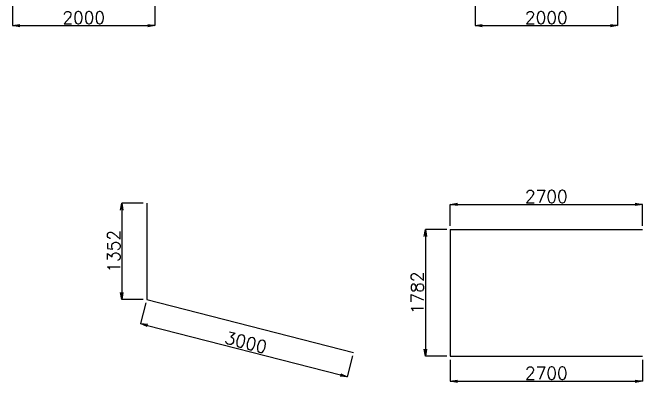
# Model space of a CAD drawing. Header units: millimetres. Extents: x -19525 to 20025, y -14225 to 14225.
# Drawn here: x 250 to 9100, y -1161 to 4033 of the extents above; entities that cross this region are included whole.
import ezdxf

# ---------------------------------------------------------------- set-up
doc = ezdxf.new("R2010")
doc.units = ezdxf.units.MM
doc.header["$PDMODE"] = 35
for name, color, linetype in [('DIM-01', 2, 'Continuous'), ('TEKKIN-01', 3, 'Continuous'), ('TEKKIN-02', 4, 'Continuous')]:
    doc.layers.add(name, color=color, linetype=linetype)
doc.styles.get("Standard").update_dxf_attribs({"font": 'txt.shx', "bigfont": 'bigfont.shx'})
doc.dimstyles.get("Standard").update_dxf_attribs({"dimscale": 50, "dimtxt": 3.5, "dimasz": 2, "dimexe": 0, "dimexo": 1, "dimgap": 0.5, "dimtad": 1, "dimdec": 0, "dimzin": 0, "dimdsep": 46, "dimtxsty": 'Standard', "dimblk1": 'OPEN', "dimblk2": 'OPEN', "dimsah": 1, "dimcen": 0, "dimclrd": 2, "dimclre": 2, "dimclrt": 6, "dimaunit": 1, "dimadec": 0, "dimazin": 0, "dimtfac": 1, "dimtdec": 4, "dimtix": 1, "dimtofl": 0, "dimtmove": 2, "dimatfit": 3, "dimldrblk": 'OPEN', "dimfxl": 0, "dimtolj": 1, "dimtzin": 0, "dimarcsym": 0})

# ---------------------------------------------------------------- blocks, each defined once
blk = doc.blocks.new('_OPEN')
at = {"color": 0, "linetype": 'ByBlock'}
for p, q in [((-1, 0.167), (0, 0)), ((0, 0), (-1, -0.167)), ((0, 0), (-1, 0))]:
    blk.add_line(p, q, dxfattribs=at)
blk = doc.blocks.new('*D39')
at = {"color": 2, "linetype": 'ByBlock'}
for p, q in [((2084.5, 1356.4), (1784.5, 1356.4)), ((1784.5, 1256.4), (1784.5, 104)), ((2084.5, 4), (1784.5, 4))]:
    blk.add_line(p, q, dxfattribs=at)
at = {"layer": 'DEFPOINTS', "color": 0, "linetype": 'ByBlock'}
for p in [(2134.5, 1356.4), (1784.5, 4), (2134.5, 4)]:
    blk.add_point(p, dxfattribs=at)
at = {"color": 2, "linetype": 'ByBlock', "xscale": 100, "yscale": 100, "zscale": 100}
for p, rotation in [((1784.5, 1356.4), 90.00000000000006), ((1784.5, 4), 270.0000000000001)]:
    blk.add_blockref('_OPEN', p, dxfattribs=dict(at, rotation=rotation))
at = {"color": 6, "linetype": 'ByBlock', "insert": (1672, 680.2), "char_height": 175, "attachment_point": 5, "rotation": 90}
blk.add_mtext('\\A1;1352', dxfattribs=at)
blk = doc.blocks.new('*D40')
at = {"color": 2, "linetype": 'ByBlock'}
for p, q in [((2122.1, -44.4), (2047.6, -335)), ((2144.4, -359.9), (4856.7, -1055.3)), ((5028.1, -789.6), (4953.6, -1080.2))]:
    blk.add_line(p, q, dxfattribs=at)
at = {"layer": 'DEFPOINTS', "color": 0, "linetype": 'ByBlock'}
for p in [(2134.5, 4), (5040.5, -741.1), (4953.6, -1080.2)]:
    blk.add_point(p, dxfattribs=at)
at = {"color": 2, "linetype": 'ByBlock', "xscale": 100, "yscale": 100, "zscale": 100}
for p, rotation in [((2047.6, -335), 165.6186054089256), ((4953.6, -1080.2), 345.6186054089255)]:
    blk.add_blockref('_OPEN', p, dxfattribs=dict(at, rotation=rotation))
at = {"color": 6, "linetype": 'ByBlock', "insert": (3528.5, -598.6), "char_height": 175, "attachment_point": 5, "rotation": 345.61861}
blk.add_mtext('\\A1;3000', dxfattribs=at)
blk = doc.blocks.new('*D75')
at = {"layer": 'DEFPOINTS', "color": 0}
for p in [(250, 6350), (2250, 6350), (2250, 3850)]:
    blk.add_point(p, dxfattribs=at)
at = {"layer": 'DIM-01', "color": 2, "lineweight": -2}
for p, q in [((250, 6300), (250, 3850)), ((2250, 6300), (2250, 3850)), ((350, 3850), (2150, 3850))]:
    blk.add_line(p, q, dxfattribs=at)
at = {"layer": 'DIM-01', "color": 2, "lineweight": -2, "xscale": 100, "yscale": 100, "zscale": 100, "rotation": 180}
blk.add_blockref('_OPEN', (250, 3850), dxfattribs=at)
at = {"layer": 'DIM-01', "color": 2, "lineweight": -2, "xscale": 100, "yscale": 100, "zscale": 100}
blk.add_blockref('_OPEN', (2250, 3850), dxfattribs=at)
at = {"layer": 'DIM-01', "color": 6, "insert": (1250, 3962.5), "char_height": 175, "attachment_point": 5}
blk.add_mtext('\\A1;2000', dxfattribs=at)
blk = doc.blocks.new('*D105')
at = {"layer": 'DEFPOINTS', "color": 0}
for p in [(6750, 6350), (8750, 6350), (8750, 3850)]:
    blk.add_point(p, dxfattribs=at)
at = {"layer": 'DIM-01', "color": 2, "lineweight": -2}
for p, q in [((6750, 6300), (6750, 3850)), ((8750, 6300), (8750, 3850)), ((6850, 3850), (8650, 3850))]:
    blk.add_line(p, q, dxfattribs=at)
at = {"layer": 'DIM-01', "color": 2, "lineweight": -2, "xscale": 100, "yscale": 100, "zscale": 100, "rotation": 180}
blk.add_blockref('_OPEN', (6750, 3850), dxfattribs=at)
at = {"layer": 'DIM-01', "color": 2, "lineweight": -2, "xscale": 100, "yscale": 100, "zscale": 100}
blk.add_blockref('_OPEN', (8750, 3850), dxfattribs=at)
at = {"layer": 'DIM-01', "color": 6, "insert": (7750, 3962.5), "char_height": 175, "attachment_point": 5}
blk.add_mtext('\\A1;2000', dxfattribs=at)
blk = doc.blocks.new('*D137')
at = {"layer": 'DEFPOINTS', "color": 0}
for p in [(6400, 988.4), (6050, -794), (6400, -794)]:
    blk.add_point(p, dxfattribs=at)
at = {"layer": 'DIM-01', "color": 2, "lineweight": -2}
for p, q in [((6350, 988.4), (6050, 988.4)), ((6050, 888.4), (6050, -694)), ((6350, -794), (6050, -794))]:
    blk.add_line(p, q, dxfattribs=at)
at = {"layer": 'DIM-01', "color": 2, "lineweight": -2, "xscale": 100, "yscale": 100, "zscale": 100}
for p, rotation in [((6050, 988.4), 90), ((6050, -794), 270)]:
    blk.add_blockref('_OPEN', p, dxfattribs=dict(at, rotation=rotation))
at = {"layer": 'DIM-01', "color": 6, "insert": (5937.5, 97.2), "char_height": 175, "attachment_point": 5, "rotation": 90}
blk.add_mtext('\\A1;1782', dxfattribs=at)
blk = doc.blocks.new('*D139')
at = {"layer": 'DEFPOINTS', "color": 0}
for p in [(6400, -794), (9100, -794), (9100, -1144)]:
    blk.add_point(p, dxfattribs=at)
at = {"layer": 'DIM-01', "color": 2, "lineweight": -2}
for p, q in [((6400, -844), (6400, -1144)), ((9100, -844), (9100, -1144)), ((6500, -1144), (9000, -1144))]:
    blk.add_line(p, q, dxfattribs=at)
at = {"layer": 'DIM-01', "color": 2, "lineweight": -2, "xscale": 100, "yscale": 100, "zscale": 100, "rotation": 180}
blk.add_blockref('_OPEN', (6400, -1144), dxfattribs=at)
at = {"layer": 'DIM-01', "color": 2, "lineweight": -2, "xscale": 100, "yscale": 100, "zscale": 100}
blk.add_blockref('_OPEN', (9100, -1144), dxfattribs=at)
at = {"layer": 'DIM-01', "color": 6, "insert": (7750, -1031.5), "char_height": 175, "attachment_point": 5}
blk.add_mtext('\\A1;2700', dxfattribs=at)
blk = doc.blocks.new('*D141')
at = {"layer": 'DEFPOINTS', "color": 0}
for p in [(9100, 1338.4331), (6400, 988.4331), (9100, 988.4331)]:
    blk.add_point(p, dxfattribs=at)
at = {"layer": 'DIM-01', "color": 2, "lineweight": -2}
for p, q in [((6400, 1038.4331), (6400, 1338.4331)), ((6500, 1338.4331), (9000, 1338.4331)), ((9100, 1038.4331), (9100, 1338.4331))]:
    blk.add_line(p, q, dxfattribs=at)
at = {"layer": 'DIM-01', "color": 2, "lineweight": -2, "xscale": 100, "yscale": 100, "zscale": 100, "rotation": 180}
blk.add_blockref('_OPEN', (6400, 1338.4331), dxfattribs=at)
at = {"layer": 'DIM-01', "color": 2, "lineweight": -2, "xscale": 100, "yscale": 100, "zscale": 100}
blk.add_blockref('_OPEN', (9100, 1338.4331), dxfattribs=at)
at = {"layer": 'DIM-01', "color": 6, "insert": (7750, 1450.9331), "char_height": 175, "attachment_point": 5}
blk.add_mtext('\\A1;2700', dxfattribs=at)

msp = doc.modelspace()

# ---------------------------------------------------------------- linework, layer by layer
at = {"layer": 'TEKKIN-01', "ltscale": 100}
for p, q in [((2134.5, 1356.4), (2134.5, 4)), ((2134.5, 4), (5040.5, -741.1))]:
    msp.add_line(p, q, dxfattribs=at)
at = {"layer": 'TEKKIN-02', "ltscale": 100}
for p, q in [((6400, 988.4), (6400, -794)), ((6400, 988.4), (9100, 988.4)), ((6400, -794), (9100, -794))]:
    msp.add_line(p, q, dxfattribs=at)

# ---------------------------------------------------------------- dimensions: what is measured, and where the dimension line sits
at = {"layer": 'DIM-01'}
for base, p1, p2, angle, picture, middle in [((2250, 3850), (250, 6350), (2250, 6350), 180, '*D75', (1250, 3962.5)), ((8750, 3850), (6750, 6350), (8750, 6350), 180, '*D105', (7750, 3962.5)), ((1784.5, 4), (2134.5, 1356.4), (2134.5, 4), 90, '*D39', (1672, 680.2)), ((6050, -794), (6400, 988.4), (6400, -794), 90, '*D137', (5937.5, 97.2)), ((9100, -1144), (6400, -794), (9100, -794), 180, '*D139', (7750, -1031.5))]:
    dim = msp.add_linear_dim(base=base, p1=p1, p2=p2, angle=angle, dimstyle='Standard', override={"dimblk1": 'OPEN', "dimblk2": 'OPEN'}, dxfattribs=at)
    dim.commit()
    dim.dimension.update_dxf_attribs({"geometry": picture, "text_midpoint": middle})
dim = msp.add_linear_dim(base=(9100, 1338.4), p1=(6400, 988.4), p2=(9100, 988.4), dimstyle='Standard', override={"dimblk1": 'OPEN', "dimblk2": 'OPEN'}, dxfattribs=at)
dim.commit()
dim.dimension.update_dxf_attribs({"geometry": '*D141', "text_midpoint": (7750, 1450.9)})
dim = msp.add_aligned_dim(p1=(2134.5, 4), p2=(5040.5, -741.1), distance=-350, dimstyle='Standard', override={"dimblk1": 'OPEN', "dimblk2": 'OPEN'}, dxfattribs=at)
dim.commit()
dim.dimension.update_dxf_attribs({"geometry": '*D40', "text_midpoint": (3528.5, -598.6)})

doc.saveas('drawing.dxf')
